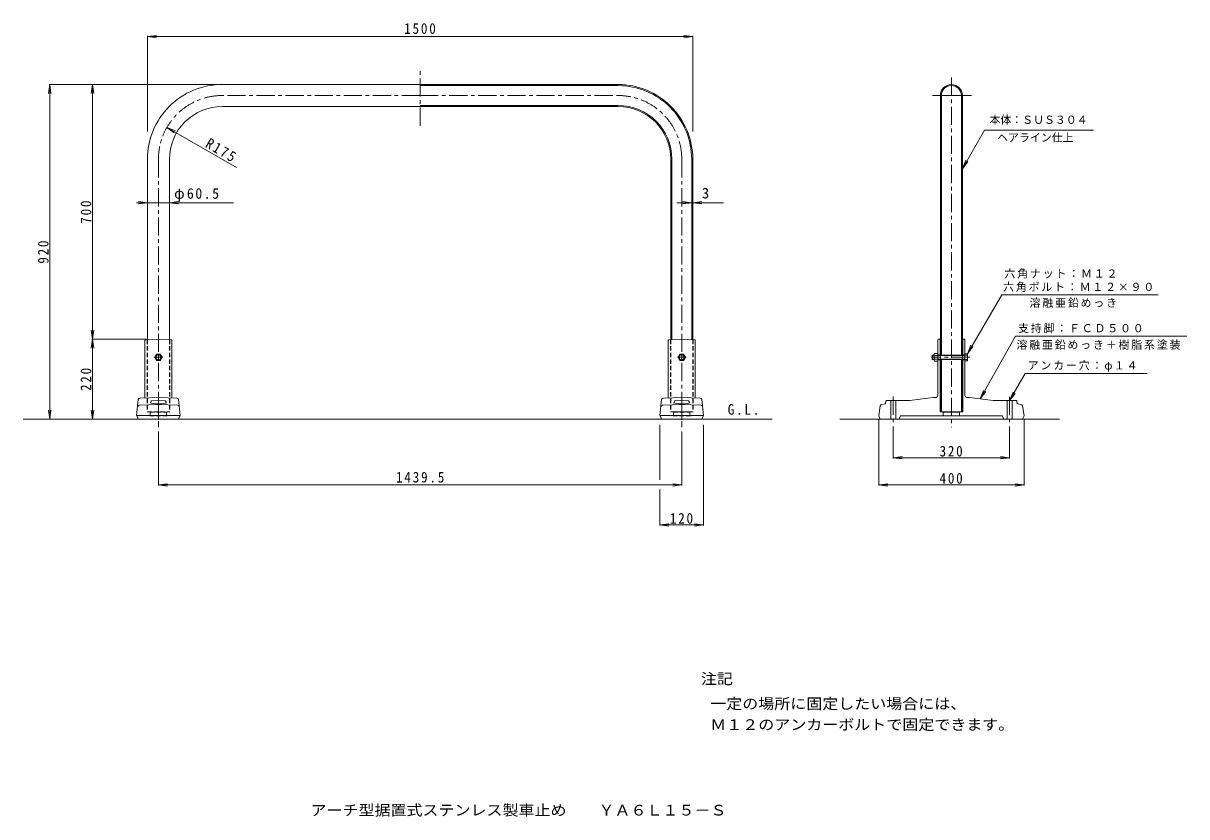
# Model space of a CAD drawing. Units: millimetres, scale not verified. Extents: x -1624 to 1576, y -1354 to 828.
import ezdxf
from ezdxf.enums import TextEntityAlignment as Align

# ---------------------------------------------------------------- set-up
doc = ezdxf.new("R2010")
doc.units = ezdxf.units.MM
doc.header["$LTSCALE"] = 10
doc.linetypes.add('CHAIN1', pattern=[8, 5, -1, 1, -1])
doc.linetypes.add('DASHED1', pattern=[1.8, 1.2, -0.6])
doc.layers.add('0-5', color=2, linetype='Continuous')
doc.layers.add('0-F', color=2, linetype='Continuous')
for name, color, linetype, lineweight in [('1-0', 2, 'Continuous', 13), ('1-1', 2, 'Continuous', 13), ('1-4', 7, 'Continuous', 13), ('1-D', 2, 'Continuous', 13), ('1-F', 7, 'Continuous', 13)]:
    doc.layers.add(name, color=color, linetype=linetype, lineweight=lineweight)
doc.styles.add('ＭＳ ゴシック', font='')
doc.styles.get('ＭＳ ゴシック').set_extended_font_data('MS Gothic')

msp = doc.modelspace()

# ---------------------------------------------------------------- linework, layer by layer
at = {"layer": '1-0', "color": 3, "linetype": 'CHAIN1'}
for p, q in [((-532.43, 546.22), (-532.43, 701.9)), ((928.92, 678.47), (928.92, -282.47)), ((-532.43, 629.18), (-1077.17, 629.18)), ((-532.43, 629.18), (12.32, 629.18)), ((-1252.18, 454.18), (-1252.18, -282.47)), ((187.32, 454.18), (187.32, -282.47))]:
    msp.add_line(p, q, dxfattribs=at)
at = {"layer": '1-0', "color": 3}
for p, q in [((-532.43, 659.43), (-1077.17, 659.43)), ((-532.43, 659.43), (12.32, 659.43)), ((-532.43, 656.43), (12.32, 656.43)), ((877.03, 629.18), (984.05, 629.18)), ((898.67, 629.18), (898.67, 9.43)), ((901.47, 629.18), (901.47, -84.57)), ((956.37, 629.18), (956.37, -84.57)), ((959.17, 629.18), (959.17, 9.43)), ((-532.43, 598.93), (-1077.18, 598.93)), ((-532.43, 601.93), (12.32, 601.93)), ((-532.43, 598.93), (12.32, 598.93)), ((-1282.43, 454.18), (-1282.43, 9.43)), ((-1221.93, 454.18), (-1221.93, 9.43)), ((157.07, 454.18), (157.07, 9.43)), ((160.07, 454.18), (160.07, 9.43)), ((214.57, 454.18), (214.57, 9.43)), ((217.57, 454.18), (217.57, 9.43)), ((-1282.43, 9.43), (-1282.43, -42.19)), ((-1221.93, 9.43), (-1221.93, -42.19)), ((157.07, 9.43), (157.07, -42.24)), ((160.07, 9.43), (160.07, -42.03)), ((214.57, 9.43), (214.57, -42.03)), ((217.57, 9.43), (217.57, -42.19)), ((898.67, 9.43), (898.67, -240.57)), ((959.17, 9.43), (959.17, -240.57)), ((901.47, -240.57), (901.47, -96.57)), ((956.37, -240.57), (956.37, -96.57)), ((157.07, -240.57), (217.57, -240.57)), ((898.67, -240.57), (959.17, -240.57))]:
    msp.add_line(p, q, dxfattribs=at)
at = {"layer": '1-0'}
for p, q in [((-1289.43, -43.99), (-1289.43, -201.92)), ((-1288.01, -42.49), (-1252.18, -40.57)), ((-1216.35, -42.49), (-1252.18, -40.57)), ((-1214.93, -43.99), (-1214.93, -201.92)), ((150.07, -43.99), (150.07, -201.92)), ((151.49, -42.49), (187.32, -40.57)), ((223.15, -42.49), (187.32, -40.57)), ((224.57, -43.99), (224.57, -201.92)), ((891.67, -42.07), (891.67, -84.57)), ((893.17, -40.57), (898.67, -40.57)), ((897.67, -40.57), (897.67, -84.57)), ((964.67, -40.57), (959.17, -40.57)), ((960.17, -40.57), (960.17, -84.57)), ((966.17, -42.07), (966.17, -84.57)), ((897.17, -83.57), (891.67, -83.57)), ((960.67, -83.57), (966.17, -83.57)), ((891.67, -96.57), (891.67, -195.57)), ((897.17, -97.57), (891.67, -97.57)), ((897.67, -96.57), (897.67, -240.1)), ((960.17, -96.57), (960.17, -240.1)), ((960.67, -97.57), (966.17, -97.57)), ((966.17, -96.57), (966.17, -195.57)), ((-1312.13, -250.16), (-1307.63, -206.89)), ((-1304.91, -222.42), (-1252.18, -220.57)), ((-1302.83, -202.41), (-1252.18, -200.57)), ((-1272.4, -211.73), (-1272.87, -214.21)), ((-1271, -210.51), (-1252.18, -209.57)), ((-1201.52, -202.41), (-1252.18, -200.57)), ((-1252.18, -200.57), (-1252.18, -209.57)), ((-1233.35, -210.51), (-1252.18, -209.57)), ((-1252.18, -262.57), (-1252.18, -209.57)), ((-1199.44, -222.42), (-1252.18, -220.57)), ((-1231.96, -211.73), (-1231.48, -214.21)), ((-1192.22, -250.16), (-1196.73, -206.89)), ((127.37, -250.16), (131.87, -206.89)), ((134.59, -222.42), (187.32, -220.57)), ((136.67, -202.41), (187.32, -200.57)), ((167.1, -211.73), (166.63, -214.21)), ((168.5, -210.51), (187.32, -209.57)), ((237.98, -202.41), (187.32, -200.57)), ((187.32, -209.57), (187.32, -200.57)), ((206.15, -210.51), (187.32, -209.57)), ((187.32, -262.57), (187.32, -209.57)), ((240.06, -222.42), (187.32, -220.57)), ((207.54, -211.73), (208.02, -214.21)), ((247.28, -250.16), (242.77, -206.89)), ((737.56, -220.07), (746.38, -218.85)), ((748.77, -210.9), (748.09, -217.09)), ((750.26, -209.57), (813.56, -209.57)), ((761.92, -209.57), (761.92, -260.57)), ((775.92, -209.57), (775.92, -260.57)), ((878.81, -200.58), (813.77, -209.55)), ((879.02, -200.57), (886.67, -200.57)), ((978.81, -200.57), (971.17, -200.57)), ((979.02, -200.58), (1044.06, -209.55)), ((1107.57, -209.57), (1044.27, -209.57)), ((1081.92, -209.57), (1081.92, -260.57)), ((1095.92, -209.57), (1095.92, -260.57)), ((1109.06, -210.9), (1109.74, -217.09)), ((1120.27, -220.07), (1111.46, -218.85)), ((-1307.63, -260.57), (-1312.01, -250.94)), ((-1192.85, -250.57), (-1311.6, -250.57)), ((-1196.72, -260.57), (-1192.34, -250.94)), ((131.87, -260.57), (127.49, -250.94)), ((246.65, -250.57), (127.9, -250.57)), ((242.78, -260.57), (247.16, -250.94)), ((728.99, -250.14), (733.31, -224.2)), ((729.08, -250.97), (733.08, -260.57)), ((784.82, -260.57), (788.52, -252.45)), ((789.88, -251.57), (1067.95, -251.57)), ((905.94, -241.04), (898.14, -240.6)), ((898.91, -240.57), (958.92, -240.57)), ((906.42, -241.07), (951.42, -241.07)), ((906.42, -241.54), (906.42, -251.57)), ((951.42, -241.54), (951.42, -251.57)), ((951.89, -241.04), (959.69, -240.6)), ((1073.01, -260.57), (1069.32, -252.45)), ((1128.84, -250.14), (1124.52, -224.2)), ((1128.75, -250.97), (1124.75, -260.57))]:
    msp.add_line(p, q, dxfattribs=at)
at = {"layer": '1-0', "linetype": 'DASHED1'}
for p, q in [((-1283.43, -42.24), (-1283.43, -240.1)), ((-1220.93, -42.24), (-1220.93, -240.1)), ((156.07, -42.24), (156.07, -240.1)), ((218.57, -42.24), (218.57, -240.1)), ((-1312.12, -250.57), (-1252.18, -251.57)), ((-1275.15, -241.04), (-1282.95, -240.6)), ((-1282.18, -240.57), (-1222.17, -240.57)), ((-1274.68, -241.07), (-1229.68, -241.07)), ((-1274.68, -241.54), (-1274.68, -251.19)), ((-1192.23, -250.57), (-1252.18, -251.57)), ((-1229.68, -241.54), (-1229.68, -251.19)), ((-1229.2, -241.04), (-1221.4, -240.6)), ((127.38, -250.57), (187.32, -251.57)), ((164.35, -241.04), (156.55, -240.6)), ((157.32, -240.57), (217.33, -240.57)), ((164.82, -241.07), (209.82, -241.07)), ((164.82, -241.54), (164.82, -251.19)), ((247.27, -250.57), (187.32, -251.57)), ((209.82, -241.54), (209.82, -251.19)), ((210.3, -241.04), (218.1, -240.6))]:
    msp.add_line(p, q, dxfattribs=at)
at = {"layer": '1-0'}
for centre in [(-1252.18, -90.57), (187.32, -90.57)]:
    msp.add_circle(centre, 7, dxfattribs=at)
at = {"layer": '1-0', "color": 3}
for centre, radius, start, end in [((-1077.18, 454.18), 205.25, 89.99977, 180), ((12.32, 454.18), 205.25, 0, 90.00023), ((12.32, 454.18), 202.25, 0, 90.00023), ((928.92, 629.18), 30.25, 0, 180), ((928.92, 629.18), 27.45, 0, 180), ((-1077.18, 454.18), 144.75, 89.9998, 180), ((12.32, 454.18), 147.75, 0, 90.0002), ((12.32, 454.18), 144.75, 0, 90.0002)]:
    msp.add_arc(centre, radius, start, end, dxfattribs=at)
at = {"layer": '1-0', "color": 3, "linetype": 'CHAIN1'}
for centre, start, end in [((-1077.18, 454.18), 89.99976, 180), ((12.32, 454.18), 0, 90.00024)]:
    msp.add_arc(centre, 175, start, end, dxfattribs=at)
at = {"layer": '1-0'}
for centre, radius, start, end in [((-1287.93, -43.99), 1.5, 93.0674, 180), ((-1216.43, -43.99), 1.5, 0, 86.9326), ((151.57, -43.99), 1.5, 93.0674, 180), ((223.07, -43.99), 1.5, 0, 86.9326), ((893.17, -42.07), 1.5, 90, 180), ((964.67, -42.07), 1.5, 0, 90), ((897.17, -83.07), 0.5, 270, 0), ((960.67, -83.07), 0.5, 180, 270), ((897.17, -98.07), 0.5, 0, 90), ((960.67, -98.07), 0.5, 90, 180), ((-1304.74, -227.41), 5, 92.00708, 174.05319), ((-1302.65, -207.41), 5, 92.08252, 174.0531), ((-1274.83, -213.84), 2, 270, 349.25594), ((-1270.92, -212.01), 1.5, 92.86273, 169.25618), ((-1233.43, -212.01), 1.5, 10.74382, 87.13727), ((-1229.52, -213.84), 2, 190.74406, 270), ((-1201.7, -207.41), 5, 5.9469, 87.91748), ((-1199.61, -227.41), 5, 5.94681, 87.99292), ((134.76, -227.41), 5, 92.00708, 174.05319), ((136.85, -207.41), 5, 92.08252, 174.0531), ((164.67, -213.84), 2, 270, 349.25594), ((168.58, -212.01), 1.5, 92.86273, 169.25618), ((206.07, -212.01), 1.5, 10.74382, 87.13727), ((209.98, -213.84), 2, 190.74406, 270), ((237.8, -207.41), 5, 5.9469, 87.91748), ((239.89, -227.41), 5, 5.94681, 87.99292), ((738.24, -225.02), 5, 97.85335, 170.53764), ((746.1, -216.87), 2, 277.85335, 353.73427), ((750.26, -211.07), 1.5, 90, 173.73489), ((813.56, -208.07), 1.5, 270, 277.8541), ((879.02, -202.07), 1.5, 90, 97.85315), ((886.67, -195.57), 5, 270, 0), ((971.17, -195.57), 5, 180, 270), ((978.81, -202.07), 1.5, 82.14685, 90), ((1044.27, -208.07), 1.5, 262.1459, 270), ((1107.57, -211.07), 1.5, 6.26511, 90), ((1111.73, -216.87), 2, 186.26573, 262.14665), ((1119.59, -225.02), 5, 9.46236, 82.14665), ((-1310.64, -250.32), 1.5, 174.05302, 204.44478), ((-1193.71, -250.32), 1.5, 335.55501, 5.94698), ((128.86, -250.32), 1.5, 174.05302, 204.44478), ((245.79, -250.32), 1.5, 335.55501, 5.94698), ((730.47, -250.39), 1.5, 170.53767, 202.62009), ((789.88, -253.07), 1.5, 90, 155.556), ((898.17, -240.1), 0.5, 180, 266.72997), ((905.92, -241.54), 0.5, 0, 86.72997), ((951.92, -241.54), 0.5, 93.27003, 180), ((959.67, -240.1), 0.5, 273.27003, 0), ((1067.95, -253.07), 1.5, 24.444, 90), ((1127.37, -250.39), 1.5, 337.37991, 9.46233)]:
    msp.add_arc(centre, radius, start, end, dxfattribs=at)
at = {"layer": '1-0', "linetype": 'DASHED1'}
for centre, start, end in [((-1282.93, -240.1), 180, 266.72997), ((-1275.18, -241.54), 0, 86.72997), ((-1229.18, -241.54), 93.27003, 180), ((-1221.43, -240.1), 273.27003, 0), ((156.57, -240.1), 180, 266.72997), ((164.32, -241.54), 0, 86.72997), ((210.32, -241.54), 93.27003, 180), ((218.07, -240.1), 273.27003, 0)]:
    msp.add_arc(centre, 0.5, start, end, dxfattribs=at)
at = {"layer": '1-0'}
for centre in [(-1252.18, -215.84), (187.32, -215.84)]:
    msp.add_ellipse(centre, major_axis=(21, 0), ratio=0.1351, start_param=3.1415927, end_param=6.2831853, dxfattribs=at)
at = {"layer": '1-1', "color": 4, "linetype": 'DASHED1'}
for p, q in [((-1282.43, -42.19), (-1282.43, -240.57)), ((-1221.93, -42.19), (-1221.93, -240.57)), ((157.07, -42.19), (157.07, -240.57)), ((217.57, -42.19), (217.57, -240.57))]:
    msp.add_line(p, q, dxfattribs=at)
at = {"layer": '1-1'}
for p, q in [((-1257.18, -99.24), (-1262.19, -90.57)), ((182.32, -99.24), (177.31, -90.57)), ((-1247.17, -99.24), (-1257.18, -99.24)), ((192.33, -99.24), (182.32, -99.24))]:
    msp.add_line(p, q, dxfattribs=at)
at = {"layer": '1-1', "color": 3}
msp.add_line((198.42, -90.57), (175.37, -90.57), dxfattribs=at)
at = {"layer": '1-1', "color": 4}
for p, q in [((898.67, -83.57), (901.47, -83.57)), ((959.17, -83.57), (956.37, -83.57)), ((898.67, -97.57), (901.47, -97.57)), ((959.17, -97.57), (956.37, -97.57))]:
    msp.add_line(p, q, dxfattribs=at)
at = {"layer": '1-1'}
for points in [[(-1262.19, -90.57), (-1257.18, -81.89), (-1247.17, -81.89), (-1242.16, -90.57), (-1247.17, -99.24)], [(177.31, -90.57), (182.32, -81.89), (192.33, -81.89), (197.34, -90.57), (192.33, -99.24)]]:
    msp.add_lwpolyline(points, dxfattribs=at)
for centre in [(-1252.18, -90.57), (187.32, -90.57)]:
    msp.add_circle(centre, 8.67, dxfattribs=at)
at = {"layer": '1-4'}
for p, q in [((-1282.43, 791.42), (-1257.64, 794.68)), ((-1282.43, 791.42), (-1257.64, 788.16)), ((217.57, 791.42), (192.79, 794.68)), ((217.57, 791.42), (192.79, 788.16)), ((-1551.02, 659.43), (-1554.29, 634.64)), ((-1551.02, 659.43), (-1547.76, 634.64)), ((-1433.51, 659.43), (-1436.78, 634.64)), ((-1433.51, 659.43), (-1430.25, 634.64)), ((-1228.73, 541.68), (-1205.63, 532.11)), ((-1228.73, 541.68), (-1208.9, 526.46)), ((959.17, 428.05), (968.73, 451.15)), ((959.17, 428.05), (974.38, 447.89)), ((-1282.43, 334.43), (-1307.21, 337.69)), ((-1282.43, 334.43), (-1307.21, 331.17)), ((-1221.93, 334.43), (-1197.14, 337.69)), ((-1221.93, 334.43), (-1197.14, 331.17)), ((214.57, 334.43), (189.79, 337.69)), ((214.57, 334.43), (189.79, 331.16)), ((217.57, 334.43), (242.36, 337.69)), ((217.57, 334.43), (242.36, 331.16)), ((-1433.51, -40.57), (-1436.78, -15.78)), ((-1433.51, -40.57), (-1430.25, -15.78)), ((-1433.51, -40.57), (-1436.78, -65.35)), ((-1433.51, -40.57), (-1430.25, -65.35)), ((972.91, -80.55), (982.62, -57.52)), ((972.91, -80.55), (988.25, -60.81)), ((1008.22, -204.61), (1017.55, -181.42)), ((1008.22, -204.61), (1023.24, -184.63)), ((1088.92, -209.57), (1098.48, -186.47)), ((1088.92, -209.57), (1104.13, -189.73)), ((-1551.02, -260.57), (-1554.29, -235.78)), ((-1551.02, -260.57), (-1547.76, -235.78)), ((-1433.51, -260.57), (-1436.78, -235.78)), ((-1433.51, -260.57), (-1430.25, -235.78)), ((768.92, -366.52), (793.7, -363.26)), ((768.92, -366.52), (793.7, -369.79)), ((1088.92, -366.52), (1064.13, -363.26)), ((1088.92, -366.52), (1064.13, -369.79)), ((-1252.18, -441.19), (-1227.39, -437.92)), ((-1252.18, -441.19), (-1227.39, -444.45)), ((187.32, -441.19), (162.54, -437.92)), ((187.32, -441.19), (162.54, -444.45)), ((728.97, -441.19), (753.75, -437.92)), ((728.97, -441.19), (753.75, -444.45)), ((1128.86, -441.19), (1104.08, -437.92)), ((1128.86, -441.19), (1104.08, -444.45)), ((127.36, -551.2), (152.14, -547.94)), ((127.36, -551.2), (152.14, -554.47)), ((247.29, -551.2), (222.5, -547.94)), ((247.29, -551.2), (222.5, -554.47))]:
    msp.add_line(p, q, dxfattribs=at)
at = {"layer": '1-D', "linetype": 'CHAIN1'}
for p, q in [((-1263.58, -90.57), (-1240.01, -90.57)), ((175.92, -90.57), (199.49, -90.57)), ((979.64, -90.57), (873.86, -90.57)), ((768.92, -198.47), (768.92, -268.82)), ((1088.92, -199.48), (1088.92, -268.82))]:
    msp.add_line(p, q, dxfattribs=at)
at = {"layer": '1-D'}
for p, q in [((881.67, -85.52), (876.17, -85.52)), ((876.17, -95.62), (877.11, -96.57)), ((881.67, -95.62), (876.17, -95.62)), ((881.67, -84.57), (877.11, -84.57)), ((881.67, -98.78), (881.67, -82.36)), ((882.79, -79.62), (891.67, -79.62)), ((882.79, -85.1), (891.67, -85.1)), ((972.91, -84.57), (891.67, -84.57)), ((966.17, -85.52), (891.67, -85.52)), ((966.17, -95.62), (891.67, -95.62)), ((966.17, -80.55), (966.17, -100.58)), ((972.91, -80.55), (966.17, -80.55)), ((973.67, -82.56), (973.67, -98.58)), ((881.67, -96.57), (877.11, -96.57)), ((882.79, -96.03), (891.67, -96.03)), ((972.91, -96.57), (891.67, -96.57)), ((972.91, -100.58), (966.17, -100.58)), ((1078.9, -209.57), (1098.93, -209.57))]:
    msp.add_line(p, q, dxfattribs=at)
for points in [[(876.17, -95.62), (876.17, -85.52), (877.11, -84.57), (877.11, -96.57)], [(882.79, -101.52), (891.67, -101.52), (891.67, -79.62)]]:
    msp.add_lwpolyline(points, dxfattribs=at)
for centre, radius, start, end in [((895.49, -90.57), 13.83, 156.7198, 203.2803), ((885.57, -82.36), 3.9, 135.3613, 224.63818), ((970.63, -82.56), 3.04, 318.67245, 41.32755), ((949.51, -90.57), 24.15, 345.61653, 14.38359), ((885.57, -98.78), 3.9, 135.3613, 224.63896), ((970.63, -98.58), 3.04, 318.67245, 41.32755)]:
    msp.add_arc(centre, radius, start, end, dxfattribs=at)
at = {"layer": '1-F'}
for p, q in [((-1282.43, 530.08), (-1282.43, 793.22)), ((-1282.43, 791.42), (217.57, 791.42)), ((217.57, 530.08), (217.57, 793.22)), ((-1089.17, 659.43), (-1552.82, 659.43)), ((-1551.02, -260.57), (-1551.02, 659.43)), ((-1130.28, 484.84), (-1228.73, 541.68)), ((-1037.45, 431.24), (-1228.73, 541.68)), ((959.17, 428.05), (1020.06, 533.53)), ((1020.06, 533.53), (1319.82, 533.53)), ((-1045.85, 334.43), (-1312.89, 334.43)), ((302.5, 334.43), (173.75, 334.43)), ((972.91, -80.55), (1067.58, 81.12)), ((1067.58, 81.12), (1497.95, 81.12)), ((-1286.23, -40.57), (-1435.31, -40.57)), ((1008.22, -204.61), (1105.26, -32.65)), ((1105.26, -32.65), (1576.26, -32.65)), ((1088.92, -209.57), (1131.9, -135.12)), ((1131.9, -135.12), (1467.77, -135.12)), ((436.12, -260.57), (-1623.96, -260.57)), ((127.36, -275.91), (127.36, -427.49)), ((247.29, -275.91), (247.29, -553)), ((1226.33, -260.57), (621.9, -260.57)), ((728.97, -262.39), (728.97, -442.99)), ((768.92, -280.82), (768.92, -368.32)), ((1088.92, -280.82), (1088.92, -368.32)), ((1128.86, -262.39), (1128.86, -442.99)), ((-1252.18, -294.47), (-1252.18, -442.99)), ((187.32, -294.47), (187.32, -442.99)), ((768.92, -366.52), (1088.92, -366.52)), ((-1252.18, -441.19), (187.32, -441.19)), ((728.97, -441.19), (1128.86, -441.19)), ((127.36, -453.56), (127.36, -553)), ((127.36, -551.2), (247.29, -551.2))]:
    msp.add_line(p, q, dxfattribs=at)
msp.add_lwpolyline([(-1433.51, -260.57), (-1433.51, -40.57), (-1433.51, 659.43)], dxfattribs=at)

# ---------------------------------------------------------------- texts
at = {"layer": '0-5', "style": 'ＭＳ ゴシック', "width": 1.1}
msp.add_text('アーチ型据置式ステンレス製車止め\u3000\u3000ＹＡ６Ｌ１５－Ｓ', height=29.33, dxfattribs=at).set_placement((-833.85, -1359.05), align=Align.BOTTOM_LEFT)
at = {"layer": '0-F', "style": 'ＭＳ ゴシック', "width": 1.1}
for s, p in [('注記', (239.89, -997.9)), ('一定の場所に固定したい場合には、', (265.73, -1066.31)), ('Ｍ１２のアンカーボルトで固定できます。', (265.73, -1123.86))]:
    msp.add_text(s, height=29.33, dxfattribs=at).set_placement(p, align=Align.BOTTOM_LEFT)
at = {"layer": '1-F', "style": 'ＭＳ ゴシック'}
for s, p in [('本体：ＳＵＳ３０４', (1033.75, 544.75)), ('ヘアライン仕上', (1054.86, 495.87))]:
    msp.add_text(s, height=21.99, dxfattribs=at).set_placement(p, align=Align.BOTTOM_LEFT)
at = {"layer": '1-F', "color": 2, "style": 'ＭＳ ゴシック'}
msp.add_text('3', height=29.33, dxfattribs=at).set_placement((242.71, 337.43), align=Align.BOTTOM_LEFT)
at = {"layer": '1-F', "color": 2, "char_height": 29.33, "attachment_point": 7, "style": 'ＭＳ ゴシック'}
for s, insert, rotation in [('\\T1.28;\\W0.9;1500', (-576.18, 798.27), 0.069), ('\\T1.28;\\W0.9;R175', (-1125.55, 488.29), 330), ('\\T1.27;\\W0.9;700', (-1436.51, 276.93), 90), ('\\T1.27;\\W0.9;920', (-1554.02, 166.93), 90), ('\\T1.27;\\W0.9;220', (-1436.51, -183.07), 90)]:
    msp.add_mtext(s, dxfattribs=dict(at, insert=insert, rotation=rotation))
for s, insert in [('\\T1.22;\\W0.95;φ60.5', (-1208.95, 337.43)), ('\\T1.28;\\W0.9;G.L.', (313.76, -248.79)), ('\\T1.27;\\W0.9;320', (896.42, -363.52)), ('\\T1.28;\\W0.9;1439.5', (-598.68, -435.19)), ('\\T1.27;\\W0.9;400', (896.42, -438.19)), ('\\T1.27;\\W0.9;120', (154.82, -548.2))]:
    msp.add_mtext(s, dxfattribs=dict(at, insert=insert))
at = {"layer": '1-F', "char_height": 21.99, "attachment_point": 7, "style": 'ＭＳ ゴシック'}
for s, insert in [('\\T1.17;六角ナット：Ｍ１２', (1074.98, 126.07)), ('\\T1.17;六角ボルト：Ｍ１２×９０', (1071.05, 89.23)), ('\\T1.17;溶融亜鉛めっき', (1143.99, 45.57)), ('\\T1.17;支持脚：ＦＣＤ５００', (1112.17, -24.28)), ('\\T1.17;溶融亜鉛めっき＋樹脂系塗装', (1107.89, -69.8)), ('\\T1.17;アンカー穴：φ１４', (1138.81, -129.94))]:
    msp.add_mtext(s, dxfattribs=dict(at, insert=insert))

doc.saveas('drawing.dxf')
